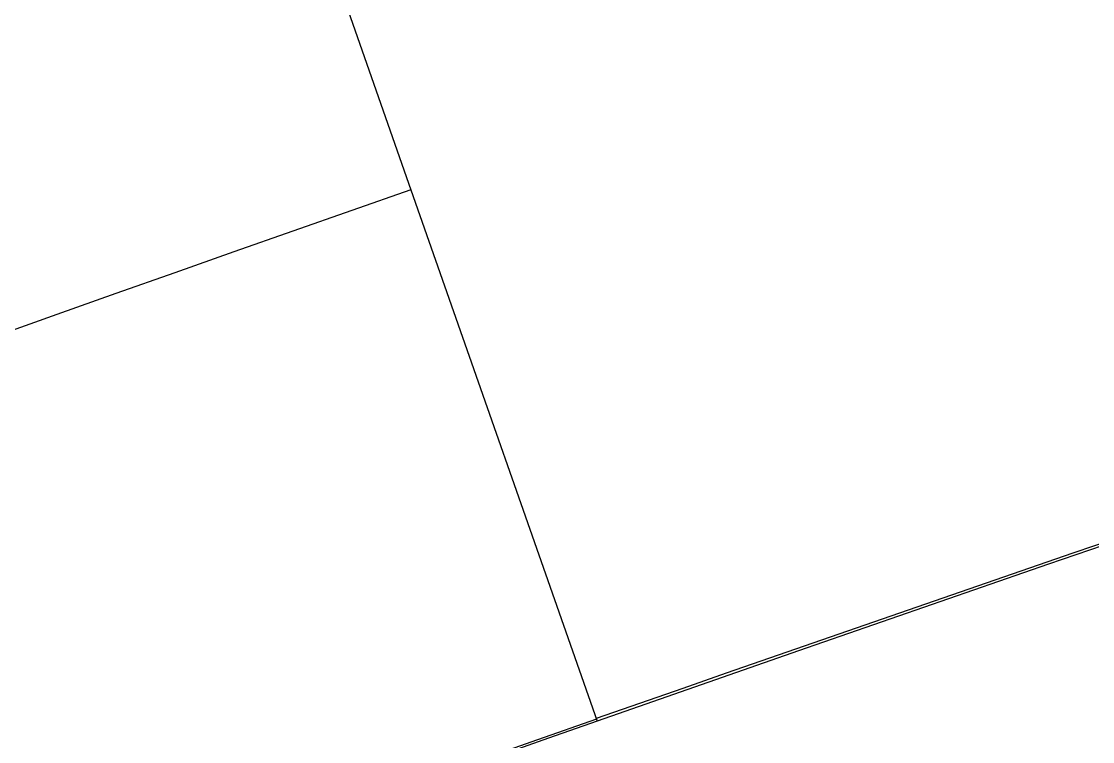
# Model space of a CAD drawing. Header units: millimetres. Extents: x 13515 to 183937, y -33900 to -660.
# Drawn here: x 118596.567 to 118601.051, y -19218.739 to -19215.726 of the extents above; entities that cross this region are included whole.
import ezdxf

# ---------------------------------------------------------------- set-up
doc = ezdxf.new("R2010")
doc.units = ezdxf.units.MM
doc.header["$LTSCALE"] = 100
doc.header["$MEASUREMENT"] = 0
doc.layers.get('0').update_dxf_attribs({"linetype": 'CONTINUOUS'})
doc.layers.add('ELE9', color=9, linetype='CONTINUOUS')

# ---------------------------------------------------------------- blocks, each defined once
blk = doc.blocks.new('FGHJ')
at = {"layer": 'ELE9', "ltscale": 0.1}
for points in [[(37030999.07, 67646.34), (37004299.07, 67646.34, 0.414214), (36980799.07, 44146.34), (36980799.07, 24146.34)], [(37030999.07, 67346.34), (37004299.07, 67346.34, 0.414214), (36981099.07, 44146.34), (36981099.07, 24146.34)], [(36997367.77, 66287.08, 0.008434), (36996622.75, 66040.35, 0.008434)], [(36996622.8, 66040.19, 0.022924), (36994644.69, 65244.34)]]:
    blk.add_lwpolyline(points, format="xyb", dxfattribs=at)
for points in [[(36996474.07, 66464.9), (36996573.17, 66181.74)], [(36996573.17, 66181.74), (36996622.99, 66039.67)]]:
    blk.add_lwpolyline(points, dxfattribs=at)
for radius, start, end in [(23715.43, 95.493094, 114.551109), (23415.43, 109.290172, 114.529706)]:
    blk.add_arc((37004308.52, 44080.91), radius, start, end, dxfattribs=at)

msp = doc.modelspace()

# ---------------------------------------------------------------- block references
at = {"xscale": 0.01565102769230769, "yscale": 0.01565102769230769, "zscale": 0.01565102769230769}
msp.add_blockref('FGHJ', (-460436.1937, -20252.2424), dxfattribs=at)

doc.saveas('drawing.dxf')
